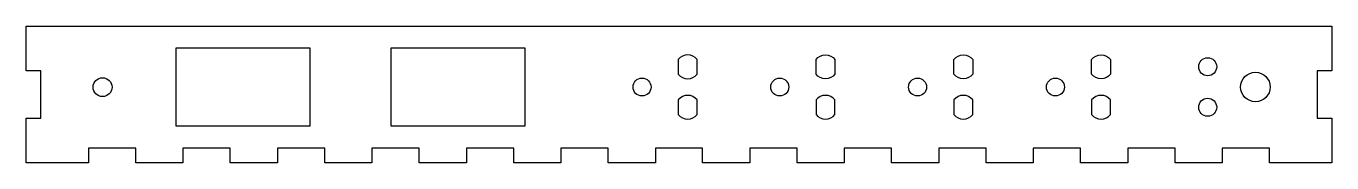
# Model space of a CAD drawing. Header units: millimetres. Extents: x -437 to 5, y -442 to -395.
import ezdxf

# ---------------------------------------------------------------- set-up
doc = ezdxf.new("R2010")
doc.units = ezdxf.units.MM
doc.layers.get('0').update_dxf_attribs({"linetype": 'CONTINUOUS'})

msp = doc.modelspace()

# ---------------------------------------------------------------- linework, layer by layer
for points in [[(-400.12, -436.8), (-416.12, -436.8), (-416.12, -441.8), (-437.25, -441.8), (-437.25, -426.5), (-432.25, -426.5), (-432.25, -410.5), (-437.25, -410.5), (-437.25, -395.21), (5, -395.21), (5, -410.5), (0, -410.5), (0, -426.5), (5, -426.5), (5, -441.8), (-16.13, -441.8), (-16.13, -436.8), (-32.13, -436.8), (-32.13, -441.8), (-48.13, -441.8), (-48.13, -436.8), (-64.13, -436.8), (-64.13, -441.8), (-80.13, -441.8), (-80.13, -436.8), (-96.13, -436.8), (-96.13, -441.8), (-112.13, -441.8), (-112.13, -436.8), (-128.13, -436.8), (-128.13, -441.8), (-144.12, -441.8), (-144.12, -436.8), (-160.13, -436.8), (-160.13, -441.8), (-176.12, -441.8), (-176.12, -436.8), (-192.13, -436.8), (-192.13, -441.8), (-208.12, -441.8), (-208.12, -436.8), (-224.12, -436.8), (-224.12, -441.8), (-240.12, -441.8), (-240.12, -436.8), (-256.12, -436.8), (-256.12, -441.8), (-272.12, -441.8), (-272.12, -436.8), (-288.12, -436.8), (-288.12, -441.8), (-304.12, -441.8), (-304.12, -436.8), (-320.12, -436.8), (-320.12, -441.8), (-336.12, -441.8), (-336.12, -436.8), (-352.12, -436.8), (-352.12, -441.8), (-368.12, -441.8), (-368.12, -436.8), (-384.12, -436.8), (-384.12, -441.8), (-400.12, -441.8)], [(-341.06, -429.21), (-341.06, -402.71), (-386.56, -402.71), (-386.56, -429.21)], [(-313.73, -429.21), (-268.23, -429.21), (-268.23, -402.71), (-313.73, -402.71)]]:
    msp.add_lwpolyline(points, close=True)
for points in [[(-216.37, -406.59), (-216.37, -411.56, 0.489863), (-209.97, -411.56), (-209.97, -406.59, 0.489863)], [(-169.7, -406.59, -0.489863), (-163.3, -406.59), (-163.3, -411.56, -0.489863), (-169.7, -411.56)], [(-123.03, -406.59, -0.489863), (-116.63, -406.59), (-116.63, -411.56, -0.489863), (-123.03, -411.56)], [(-76.37, -406.59, -0.489863), (-69.97, -406.59), (-69.97, -411.56, -0.489863), (-76.37, -411.56)], [(-209.97, -425.32), (-209.97, -420.36, 0.489863), (-216.37, -420.36), (-216.37, -425.32, 0.489863)], [(-163.3, -425.32), (-163.3, -420.36, 0.489863), (-169.7, -420.36), (-169.7, -425.32, 0.489863)], [(-116.63, -425.32), (-116.63, -420.36, 0.489863), (-123.03, -420.36), (-123.03, -425.32, 0.489863)], [(-69.97, -425.32), (-69.97, -420.36, 0.489863), (-76.37, -420.36), (-76.37, -425.32, 0.489863)]]:
    msp.add_lwpolyline(points, format="xyb", close=True)
for centre, radius in [((-37.06, -409.07), 3.05), ((-20.9, -415.96), 5), ((-411.36, -416), 3.2), ((-228.65, -415.96), 3.05), ((-181.99, -415.96), 3.05), ((-135.32, -415.96), 3.05), ((-88.65, -415.96), 3.05), ((-37.06, -422.84), 3.05)]:
    msp.add_circle(centre, radius)

doc.saveas('drawing.dxf')
